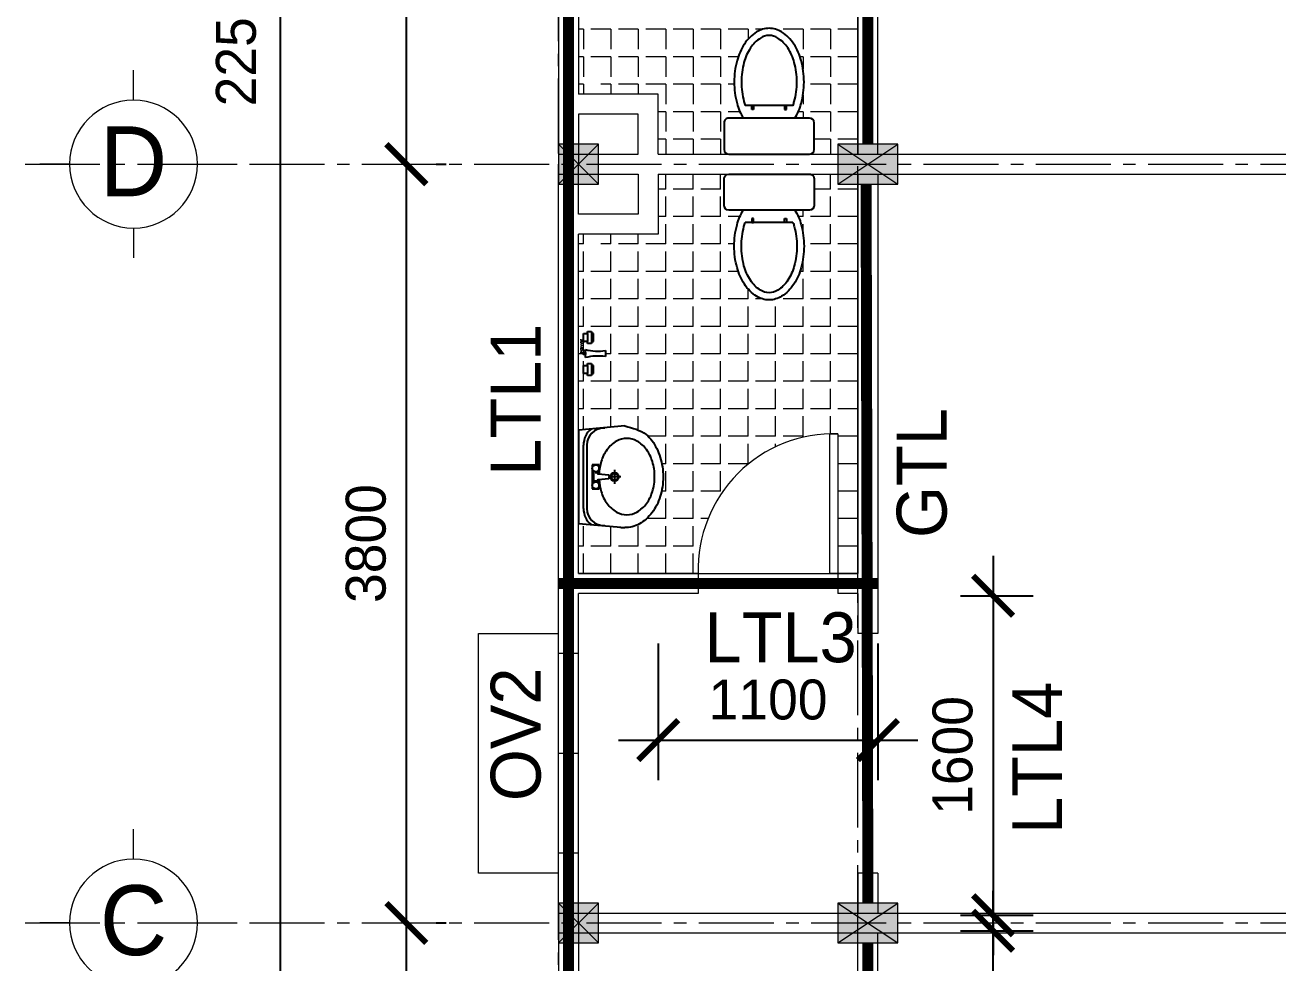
# Model space of a CAD drawing. Header units: inches. Extents: x 566748 to 757280, y 592180 to 740680.
# Drawn here: x 586649 to 592924, y 604211 to 608908 of the extents above; entities that cross this region are included whole.
import ezdxf
from ezdxf.enums import TextEntityAlignment as Align

# ---------------------------------------------------------------- set-up
doc = ezdxf.new("R2010")
doc.units = ezdxf.units.IN
doc.header["$MEASUREMENT"] = 0
for name, pattern in [('ACAD_ISO10W100', [18, 12, -3, 0, -3]), ('CENTER', [2, 1.25, -0.25, 0.25, -0.25]), ('CENTER2', [1.125, 0.75, -0.125, 0.125, -0.125])]:
    doc.linetypes.add(name, pattern=pattern)
for name, color, linetype, lineweight in [('HACTH', 8, 'Continuous', 5), ('NET CB', 2, 'Continuous', 20), ('NET GHI CHU', 7, 'Continuous', 13), ('NET KICH THUOC', 9, 'Continuous', 13), ('NET TRUC', 8, 'ACAD_ISO10W100', 9)]:
    doc.layers.add(name, color=color, linetype=linetype, lineweight=lineweight)
doc.layers.add('TEXT', color=4, linetype='Continuous')
doc.layers.add('THIETBI', color=25, linetype='Continuous')
doc.styles.add('ATTR', font='romans.shx', dxfattribs={"width": 0.8, "height": 0.7})
doc.styles.add('chu dan', font='Fonts5.ttf', dxfattribs={"height": 350})
doc.styles.add('DIM', font='Fonts5.ttf')
doc.styles.add('TEXT2.5', font='Fonts5.ttf', dxfattribs={"height": 250})
doc.dimstyles.new('M 1-100', dxfattribs={"dimtxt": 200, "dimasz": 200, "dimexe": 200, "dimexo": 200, "dimgap": 100, "dimtad": 1, "dimtoh": 1, "dimdec": 0, "dimzin": 0, "dimdsep": 46, "dimtxsty": 'DIM', "dimblk": 'ARCHTICK', "dimcen": 200, "dimdle": 200, "dimadec": 0, "dimazin": 0, "dimtfac": 1, "dimtdec": 0, "dimtix": 1, "dimtofl": 0, "dimtmove": 2, "dimatfit": 3, "dimfxl": 1, "dimtolj": 1, "dimtzin": 0, "dimarcsym": 0})

# ---------------------------------------------------------------- blocks, each defined once
blk = doc.blocks.new('_ArchTick')
at = {"color": 0, "linetype": 'ByBlock', "const_width": 0.15}
blk.add_lwpolyline([(-0.5, -0.5), (0.5, 0.5)], dxfattribs=at)
blk = doc.blocks.new('*D744')
at = {"layer": 'Defpoints', "color": 0}
for p in [(588507.2, 604411.4), (588558.6, 604411.4), (588507.2, 600611.4)]:
    blk.add_point(p, dxfattribs=at)
at = {"layer": 'NET KICH THUOC', "color": 0, "lineweight": -2}
for p, q in [((588558.6, 600411.4), (588558.6, 604611.4)), ((588707.2, 604411.4), (588758.6, 604411.4)), ((588707.2, 600611.4), (588758.6, 600611.4))]:
    blk.add_line(p, q, dxfattribs=at)
at = {"layer": 'NET KICH THUOC', "color": 0, "lineweight": -2, "xscale": 200, "yscale": 200, "zscale": 200}
for p, rotation in [((588558.6, 604411.4), 90), ((588558.6, 600611.4), 270)]:
    blk.add_blockref('_ArchTick', p, dxfattribs=dict(at, rotation=rotation))
at = {"layer": 'NET KICH THUOC', "color": 0, "insert": (588356.4, 602511.4), "char_height": 200, "attachment_point": 5, "rotation": 90, "style": 'DIM'}
blk.add_mtext('\\A1;3800', dxfattribs=at)
blk = doc.blocks.new('*D745')
at = {"layer": 'Defpoints', "color": 0}
for p in [(588507.2, 608211.4), (588558.6, 608211.4), (588507.2, 604411.4)]:
    blk.add_point(p, dxfattribs=at)
at = {"layer": 'NET KICH THUOC', "color": 0, "lineweight": -2}
for p, q in [((588558.6, 604211.4), (588558.6, 608411.4)), ((588707.2, 608211.4), (588758.6, 608211.4)), ((588707.2, 604411.4), (588758.6, 604411.4))]:
    blk.add_line(p, q, dxfattribs=at)
at = {"layer": 'NET KICH THUOC', "color": 0, "lineweight": -2, "xscale": 200, "yscale": 200, "zscale": 200}
for p, rotation in [((588558.6, 608211.4), 90), ((588558.6, 604411.4), 270)]:
    blk.add_blockref('_ArchTick', p, dxfattribs=dict(at, rotation=rotation))
at = {"layer": 'NET KICH THUOC', "color": 0, "insert": (588356.4, 606311.4), "char_height": 200, "attachment_point": 5, "rotation": 90, "style": 'DIM'}
blk.add_mtext('\\A1;3800', dxfattribs=at)
blk = doc.blocks.new('*D746')
at = {"layer": 'Defpoints', "color": 0}
for p in [(588507.2, 612011.4), (588558.6, 612011.4), (588507.2, 608211.4)]:
    blk.add_point(p, dxfattribs=at)
at = {"layer": 'NET KICH THUOC', "color": 0, "lineweight": -2}
for p, q in [((588558.6, 608011.4), (588558.6, 612211.4)), ((588707.2, 612011.4), (588758.6, 612011.4)), ((588707.2, 608211.4), (588758.6, 608211.4))]:
    blk.add_line(p, q, dxfattribs=at)
at = {"layer": 'NET KICH THUOC', "color": 0, "lineweight": -2, "xscale": 200, "yscale": 200, "zscale": 200}
for p, rotation in [((588558.6, 612011.4), 90), ((588558.6, 608211.4), 270)]:
    blk.add_blockref('_ArchTick', p, dxfattribs=dict(at, rotation=rotation))
at = {"layer": 'NET KICH THUOC', "color": 0, "insert": (588356.4, 610111.4), "char_height": 200, "attachment_point": 5, "rotation": 90, "style": 'DIM'}
blk.add_mtext('\\A1;3800', dxfattribs=at)
blk = doc.blocks.new('*D749')
at = {"layer": 'Defpoints', "color": 0}
for p in [(587928.4, 619711.4), (588898.3, 619711.4), (588898.3, 597211.4)]:
    blk.add_point(p, dxfattribs=at)
at = {"layer": 'NET KICH THUOC', "color": 0, "lineweight": -2}
for p, q in [((587928.4, 597011.4), (587928.4, 619911.4)), ((588698.3, 619711.4), (587728.4, 619711.4)), ((588698.3, 597211.4), (587728.4, 597211.4))]:
    blk.add_line(p, q, dxfattribs=at)
at = {"layer": 'NET KICH THUOC', "color": 0, "lineweight": -2, "xscale": 200, "yscale": 200, "zscale": 200}
for p, rotation in [((587928.4, 619711.4), 90), ((587928.4, 597211.4), 270)]:
    blk.add_blockref('_ArchTick', p, dxfattribs=dict(at, rotation=rotation))
at = {"layer": 'NET KICH THUOC', "color": 0, "insert": (587706.3, 608872.4), "char_height": 200, "attachment_point": 5, "rotation": 90, "style": 'DIM'}
blk.add_mtext('\\A1;22500', dxfattribs=at)
blk = doc.blocks.new('TRM')
at = {"layer": 'NET GHI CHU', "linetype": 'Continuous', "ltscale": 400}
for p, q in [((0, -150), (0, 0)), ((-320, -470), (-470, -470)), ((320, -470), (470, -470)), ((0, -790), (0, -940))]:
    blk.add_line(p, q, dxfattribs=at)
blk.add_circle((0, -470), 320, dxfattribs=at)
at = {"layer": 'NET GHI CHU', "style": 'chu dan'}
blk.add_attdef('TR', text='', height=350, dxfattribs=at).set_placement((0, -470), align=Align.MIDDLE_CENTER)
blk = doc.blocks.new('*D791')
at = {"layer": 'Defpoints', "color": 0}
for p in [(591134.5, 604372.6), (591497.5, 604372.6), (591134.5, 602772.6)]:
    blk.add_point(p, dxfattribs=at)
at = {"layer": 'NET KICH THUOC', "color": 0, "lineweight": -2}
for p, q in [((591497.5, 602572.6), (591497.5, 604572.6)), ((591334.5, 604372.6), (591697.5, 604372.6)), ((591334.5, 602772.6), (591697.5, 602772.6))]:
    blk.add_line(p, q, dxfattribs=at)
at = {"layer": 'NET KICH THUOC', "color": 0, "lineweight": -2, "xscale": 200, "yscale": 200, "zscale": 200}
for p, rotation in [((591497.5, 604372.6), 90), ((591497.5, 602772.6), 270)]:
    blk.add_blockref('_ArchTick', p, dxfattribs=dict(at, rotation=rotation))
at = {"layer": 'NET KICH THUOC', "color": 0, "insert": (591295.3, 603572.6), "char_height": 200, "attachment_point": 5, "rotation": 90, "style": 'DIM'}
blk.add_mtext('\\A1;1600', dxfattribs=at)
blk = doc.blocks.new('*D792')
at = {"layer": 'Defpoints', "color": 0}
for p in [(589820.4, 606011.4), (590920.4, 606011.4), (590920.4, 605327)]:
    blk.add_point(p, dxfattribs=at)
at = {"layer": 'NET KICH THUOC', "color": 0, "lineweight": -2}
for p, q in [((589820.4, 605811.4), (589820.4, 605127)), ((590920.4, 605811.4), (590920.4, 605127)), ((589620.4, 605327), (591120.4, 605327))]:
    blk.add_line(p, q, dxfattribs=at)
at = {"layer": 'NET KICH THUOC', "color": 0, "lineweight": -2, "xscale": 200, "yscale": 200, "zscale": 200, "rotation": 180}
blk.add_blockref('_ArchTick', (589820.4, 605327), dxfattribs=at)
at = {"layer": 'NET KICH THUOC', "color": 0, "lineweight": -2, "xscale": 200, "yscale": 200, "zscale": 200}
blk.add_blockref('_ArchTick', (590920.4, 605327), dxfattribs=at)
at = {"layer": 'NET KICH THUOC', "color": 0, "insert": (590370.4, 605529.1), "char_height": 200, "attachment_point": 5, "style": 'DIM'}
blk.add_mtext('\\A1;1100', dxfattribs=at)
blk = doc.blocks.new('*D793')
at = {"layer": 'Defpoints', "color": 0}
for p in [(591134.5, 606050.3), (591134.5, 604450.3), (591497.5, 604450.3)]:
    blk.add_point(p, dxfattribs=at)
at = {"layer": 'NET KICH THUOC', "color": 0, "lineweight": -2}
for p, q in [((591497.5, 606250.3), (591497.5, 604250.3)), ((591334.5, 606050.3), (591697.5, 606050.3)), ((591334.5, 604450.3), (591697.5, 604450.3))]:
    blk.add_line(p, q, dxfattribs=at)
at = {"layer": 'NET KICH THUOC', "color": 0, "lineweight": -2, "xscale": 200, "yscale": 200, "zscale": 200}
for p, rotation in [((591497.5, 606050.3), 90), ((591497.5, 604450.3), 270)]:
    blk.add_blockref('_ArchTick', p, dxfattribs=dict(at, rotation=rotation))
at = {"layer": 'NET KICH THUOC', "color": 0, "insert": (591295.3, 605250.3), "char_height": 200, "attachment_point": 5, "rotation": 90, "style": 'DIM'}
blk.add_mtext('\\A1;1600', dxfattribs=at)

msp = doc.modelspace()

# ---------------------------------------------------------------- hatches: boundary and pattern name
at = {"layer": 'HACTH', "ltscale": 5}
h = msp.add_hatch(color=256, dxfattribs=at)
h.paths.add_polyline_path([(589420.4, 608211.4), (589320.4, 608311.4), (589320.4, 608111.4)])
h.paths.add_polyline_path([(589420.4, 608211.4), (589320.4, 608111.4), (589520.4, 608111.4)])
h.paths.add_polyline_path([(589520.4, 608311.4), (589420.4, 608211.4), (589520.4, 608111.4)])
h.paths.add_polyline_path([(589520.4, 608311.4), (589320.4, 608311.4), (589420.4, 608211.4)])
h = msp.add_hatch(color=256, dxfattribs=at)
h.paths.add_polyline_path([(590720.4, 608311.4), (590720.4, 608111.4), (590870.4, 608211.4)])
h.paths.add_polyline_path([(590870.4, 608211.4), (591020.4, 608311.4), (590720.4, 608311.4)])
h.paths.add_polyline_path([(590720.4, 608111.4), (591020.4, 608111.4), (590870.4, 608211.4)])
h.paths.add_polyline_path([(590870.4, 608211.4), (591020.4, 608111.4), (591020.4, 608311.4)])
h = msp.add_hatch(color=256, dxfattribs=at)
h.paths.add_polyline_path([(589420.4, 604411.4), (589320.4, 604511.4), (589320.4, 604311.4)])
h.paths.add_polyline_path([(589420.4, 604411.4), (589320.4, 604311.4), (589520.4, 604311.4)])
h.paths.add_polyline_path([(589520.4, 604511.4), (589420.4, 604411.4), (589520.4, 604311.4)])
h.paths.add_polyline_path([(589520.4, 604511.4), (589320.4, 604511.4), (589420.4, 604411.4)])
h = msp.add_hatch(color=256, dxfattribs=at)
h.paths.add_polyline_path([(590720.4, 604511.4), (590720.4, 604311.4), (590870.4, 604411.4)])
h.paths.add_polyline_path([(590870.4, 604411.4), (591020.4, 604511.4), (590720.4, 604511.4)])
h.paths.add_polyline_path([(590720.4, 604311.4), (591020.4, 604311.4), (590870.4, 604411.4)])
h.paths.add_polyline_path([(590870.4, 604411.4), (591020.4, 604311.4), (591020.4, 604511.4)])

# ---------------------------------------------------------------- linework, layer by layer
for p, q in [((589465.8, 607362.6), (589465.8, 607372.6)), ((589465.8, 607372.6), (589485.8, 607372.6)), ((589485.8, 607372.6), (589485.8, 607312.6)), ((589465.8, 607312.6), (589465.8, 607322.6)), ((589485.8, 607312.6), (589465.8, 607312.6)), ((589495.8, 607362.6), (589485.8, 607362.6)), ((589485.8, 607322.6), (589495.8, 607322.6)), ((589495.8, 607322.6), (589495.8, 607362.6)), ((589455.8, 607242.6), (589455.8, 607282.6)), ((589555.8, 607277.6), (589555.8, 607247.6)), ((589465.8, 607202.6), (589465.8, 607212.6)), ((589465.8, 607212.6), (589485.8, 607212.6)), ((589485.8, 607212.6), (589485.8, 607152.6)), ((589495.8, 607202.6), (589485.8, 607202.6)), ((589495.8, 607162.6), (589495.8, 607202.6)), ((589465.8, 607152.6), (589465.8, 607162.6)), ((589485.8, 607152.6), (589465.8, 607152.6)), ((589485.8, 607162.6), (589495.8, 607162.6))]:
    msp.add_line(p, q)
for points in [[(589445.8, 607362.6), (589465.8, 607362.6), (589465.8, 607322.6), (589445.8, 607322.6)], [(589455.8, 607257.6), (589445.8, 607257.6), (589445.8, 607267.6), (589455.8, 607267.6)], [(589445.8, 607202.6), (589465.8, 607202.6), (589465.8, 607162.6), (589445.8, 607162.6)]]:
    msp.add_lwpolyline(points, close=True)
for centre, start, end in [((589518.2, 607528), 255.7306, 278.5446), ((589518.2, 606997.3), 81.4554, 104.26943)]:
    msp.add_arc(centre, 253.1, start, end)
for p, q in [((589320.4, 610661.4), (589320.4, 608211.4)), ((590920.4, 608261.4), (590920.4, 610361.4)), ((589420.4, 610261.4), (589420.4, 608561.4)), ((590820.4, 608261.4), (590820.4, 610261.4)), ((590820.4, 610261.4), (590820.4, 608261.4)), ((589445.4, 608886.4), (589420.4, 608886.4)), ((589445.4, 608886.4), (589445.4, 608786.4)), ((589582.9, 608886.4), (589482.9, 608886.4)), ((589582.9, 608886.4), (589582.9, 608786.4)), ((589720.4, 608886.4), (589620.4, 608886.4)), ((589720.4, 608886.4), (589720.4, 608786.4)), ((589857.9, 608886.4), (589757.9, 608886.4)), ((589857.9, 608886.4), (589857.9, 608786.4)), ((589995.4, 608886.4), (589895.4, 608886.4)), ((589995.4, 608886.4), (589995.4, 608786.4)), ((590132.9, 608886.4), (590032.9, 608886.4)), ((590132.9, 608886.4), (590132.9, 608786.4)), ((590270.4, 608886.4), (590170.4, 608886.4)), ((590270.4, 608886.4), (590270.4, 608836.8)), ((590341.8, 608886.4), (590307.9, 608886.4)), ((590545.4, 608886.4), (590445.4, 608886.4)), ((590545.4, 608886.4), (590545.4, 608786.4)), ((590682.9, 608886.4), (590582.9, 608886.4)), ((590682.9, 608886.4), (590682.9, 608786.4)), ((590820.4, 608886.4), (590720.4, 608886.4)), ((589445.4, 608748.9), (589420.4, 608748.9)), ((589445.4, 608748.9), (589445.4, 608648.9)), ((589582.9, 608748.9), (589482.9, 608748.9)), ((589582.9, 608748.9), (589582.9, 608648.9)), ((589720.4, 608748.9), (589620.4, 608748.9)), ((589720.4, 608748.9), (589720.4, 608648.9)), ((589857.9, 608748.9), (589757.9, 608748.9)), ((589857.9, 608748.9), (589857.9, 608648.9)), ((589995.4, 608748.9), (589895.4, 608748.9)), ((589995.4, 608748.9), (589995.4, 608648.9)), ((590132.9, 608748.9), (590032.9, 608748.9)), ((590132.9, 608748.9), (590132.9, 608648.9)), ((590220.8, 608748.9), (590170.4, 608748.9)), ((590545.4, 608748.9), (590530.4, 608748.9)), ((590545.4, 608748.9), (590545.4, 608687)), ((590682.9, 608748.9), (590582.9, 608748.9)), ((590682.9, 608748.9), (590682.9, 608648.9)), ((590820.4, 608748.9), (590720.4, 608748.9)), ((589445.4, 608611.4), (589420.4, 608611.4)), ((589820.4, 608561.4), (589420.4, 608561.4)), ((589445.4, 608611.4), (589445.4, 608561.4)), ((589582.9, 608611.4), (589533.5, 608611.4)), ((589582.9, 608611.4), (589582.9, 608561.4)), ((589720.4, 608611.4), (589620.4, 608611.4)), ((589720.4, 608611.4), (589720.4, 608561.4)), ((589857.9, 608611.4), (589757.9, 608611.4)), ((589820.4, 608261.4), (589820.4, 608561.4)), ((589857.9, 608611.4), (589857.9, 608511.4)), ((589995.4, 608611.4), (589895.4, 608611.4)), ((589995.4, 608611.4), (589995.4, 608511.4)), ((590132.9, 608611.4), (590032.9, 608611.4)), ((590132.9, 608611.4), (590132.9, 608511.4)), ((590200.9, 608611.4), (590170.4, 608611.4)), ((590682.9, 608611.4), (590582.9, 608611.4)), ((590682.9, 608611.4), (590682.9, 608511.4)), ((590820.4, 608611.4), (590720.4, 608611.4)), ((590545.4, 608557.9), (590545.4, 608511.4)), ((589420.4, 608461.4), (589420.4, 608211.4)), ((589720.4, 608461.4), (589420.4, 608461.4)), ((589720.4, 608261.4), (589720.4, 608461.4)), ((589857.9, 608473.9), (589820.4, 608473.9)), ((589857.9, 608473.9), (589857.9, 608373.9)), ((589995.4, 608473.9), (589895.4, 608473.9)), ((589995.4, 608473.9), (589995.4, 608373.9)), ((590132.9, 608473.9), (590032.9, 608473.9)), ((590132.9, 608473.9), (590132.9, 608373.9)), ((590229.4, 608473.9), (590170.4, 608473.9)), ((590545.4, 608473.9), (590521.8, 608473.9)), ((590545.4, 608473.9), (590545.4, 608441.4)), ((590682.9, 608473.9), (590582.9, 608473.9)), ((590682.9, 608473.9), (590682.9, 608373.9)), ((590820.4, 608473.9), (590720.4, 608473.9)), ((589320.4, 608111.4), (589520.4, 608311.4)), ((589320.4, 608311.4), (589520.4, 608111.4)), ((589520.4, 608311.4), (589320.4, 608311.4)), ((589320.4, 608311.4), (589320.4, 608111.4)), ((589520.4, 608111.4), (589520.4, 608311.4)), ((589857.9, 608336.4), (589820.4, 608336.4)), ((589857.9, 608336.4), (589857.9, 608261.4)), ((589995.4, 608336.4), (589895.4, 608336.4)), ((589995.4, 608336.4), (589995.4, 608261.4)), ((590132.9, 608336.4), (590032.9, 608336.4)), ((590132.9, 608336.4), (590132.9, 608261.4)), ((590682.9, 608336.4), (590600.6, 608336.4)), ((590682.9, 608336.4), (590682.9, 608261.4)), ((590820.4, 608336.4), (590720.4, 608336.4)), ((590720.4, 608111.4), (591020.4, 608311.4)), ((590720.4, 608311.4), (591020.4, 608111.4)), ((591020.4, 608311.4), (590720.4, 608311.4)), ((590720.4, 608311.4), (590720.4, 608111.4)), ((591020.4, 608111.4), (591020.4, 608311.4)), ((589320.4, 608261.4), (589720.4, 608261.4)), ((589820.4, 608261.4), (596520.4, 608261.4)), ((590820.4, 608261.4), (590820.4, 608261.4)), ((589320.4, 605761.4), (589320.4, 608211.4)), ((589420.4, 607961.4), (589420.4, 608211.4)), ((589320.4, 608161.4), (589720.4, 608161.4)), ((589720.4, 608161.4), (589720.4, 607961.4)), ((589820.4, 608161.4), (589820.4, 607861.4)), ((589820.4, 608161.4), (596520.4, 608161.4)), ((589857.9, 608086.4), (589857.9, 608161.4)), ((589995.4, 608086.4), (589995.4, 608161.4)), ((590132.9, 608086.4), (590132.9, 608161.4)), ((590682.9, 608086.4), (590682.9, 608161.4)), ((590820.4, 608161.4), (590820.4, 606161.4)), ((590820.4, 606161.4), (590820.4, 608161.4)), ((590820.4, 608161.4), (590820.4, 608161.4)), ((590920.4, 608161.4), (590920.4, 606061.4)), ((589320.4, 608111.4), (589520.4, 608111.4)), ((589857.9, 608086.4), (589820.4, 608086.4)), ((589995.4, 608086.4), (589895.4, 608086.4)), ((590132.9, 608086.4), (590032.9, 608086.4)), ((590682.9, 608086.4), (590600.6, 608086.4)), ((590720.4, 608111.4), (591020.4, 608111.4)), ((590820.4, 608086.4), (590720.4, 608086.4)), ((589857.9, 607948.9), (589857.9, 608048.9)), ((589995.4, 607948.9), (589995.4, 608048.9)), ((590132.9, 607948.9), (590132.9, 608048.9)), ((590682.9, 607948.9), (590682.9, 608048.9)), ((589720.4, 607961.4), (589420.4, 607961.4)), ((589857.9, 607948.9), (589820.4, 607948.9)), ((589995.4, 607948.9), (589895.4, 607948.9)), ((590132.9, 607948.9), (590032.9, 607948.9)), ((590229.4, 607948.9), (590170.4, 607948.9)), ((590545.4, 607948.9), (590521.8, 607948.9)), ((590545.4, 607948.9), (590545.4, 607981.4)), ((590682.9, 607948.9), (590582.9, 607948.9)), ((590820.4, 607948.9), (590720.4, 607948.9)), ((589857.9, 607811.4), (589857.9, 607911.4)), ((589995.4, 607811.4), (589995.4, 607911.4)), ((590132.9, 607811.4), (590132.9, 607911.4)), ((590545.4, 607865), (590545.4, 607911.4)), ((590682.9, 607811.4), (590682.9, 607911.4)), ((589420.4, 606161.4), (589420.4, 607861.4)), ((589820.4, 607861.4), (589420.4, 607861.4)), ((589445.4, 607811.4), (589420.4, 607811.4)), ((589445.4, 607811.4), (589445.4, 607861.4)), ((589582.9, 607811.4), (589533.5, 607811.4)), ((589582.9, 607811.4), (589582.9, 607861.4)), ((589720.4, 607811.4), (589620.4, 607811.4)), ((589720.4, 607811.4), (589720.4, 607861.4)), ((589857.9, 607811.4), (589757.9, 607811.4)), ((589995.4, 607811.4), (589895.4, 607811.4)), ((590132.9, 607811.4), (590032.9, 607811.4)), ((590200.9, 607811.4), (590170.4, 607811.4)), ((590682.9, 607811.4), (590582.9, 607811.4)), ((590820.4, 607811.4), (590720.4, 607811.4)), ((589445.4, 607673.9), (589445.4, 607773.9)), ((589582.9, 607673.9), (589582.9, 607773.9)), ((589720.4, 607673.9), (589720.4, 607773.9)), ((589857.9, 607673.9), (589857.9, 607773.9)), ((589995.4, 607673.9), (589995.4, 607773.9)), ((590132.9, 607673.9), (590132.9, 607773.9)), ((590682.9, 607673.9), (590682.9, 607773.9)), ((590545.4, 607673.9), (590545.4, 607735.8)), ((589445.4, 607673.9), (589420.4, 607673.9)), ((589445.4, 607536.4), (589445.4, 607636.4)), ((589582.9, 607673.9), (589482.9, 607673.9)), ((589582.9, 607536.4), (589582.9, 607636.4)), ((589720.4, 607673.9), (589620.4, 607673.9)), ((589720.4, 607536.4), (589720.4, 607636.4)), ((589857.9, 607673.9), (589757.9, 607673.9)), ((589857.9, 607536.4), (589857.9, 607636.4)), ((589995.4, 607673.9), (589895.4, 607673.9)), ((589995.4, 607536.4), (589995.4, 607636.4)), ((590132.9, 607673.9), (590032.9, 607673.9)), ((590132.9, 607536.4), (590132.9, 607636.4)), ((590220.8, 607673.9), (590170.4, 607673.9)), ((590545.4, 607673.9), (590530.4, 607673.9)), ((590545.4, 607536.4), (590545.4, 607636.4)), ((590682.9, 607673.9), (590582.9, 607673.9)), ((590682.9, 607536.4), (590682.9, 607636.4)), ((590820.4, 607673.9), (590720.4, 607673.9)), ((590270.4, 607536.4), (590270.4, 607586)), ((589445.4, 607536.4), (589420.4, 607536.4)), ((589445.4, 607398.9), (589445.4, 607498.9)), ((589582.9, 607536.4), (589482.9, 607536.4)), ((589582.9, 607398.9), (589582.9, 607498.9)), ((589720.4, 607536.4), (589620.4, 607536.4)), ((589720.4, 607398.9), (589720.4, 607498.9)), ((589857.9, 607536.4), (589757.9, 607536.4)), ((589857.9, 607398.9), (589857.9, 607498.9)), ((589995.4, 607536.4), (589895.4, 607536.4)), ((589995.4, 607398.9), (589995.4, 607498.9)), ((590132.9, 607536.4), (590032.9, 607536.4)), ((590132.9, 607398.9), (590132.9, 607498.9)), ((590270.4, 607536.4), (590170.4, 607536.4)), ((590270.4, 607398.9), (590270.4, 607498.9)), ((590341.8, 607536.4), (590307.9, 607536.4)), ((590407.9, 607398.9), (590407.9, 607498.9)), ((590545.4, 607536.4), (590445.4, 607536.4)), ((590545.4, 607398.9), (590545.4, 607498.9)), ((590682.9, 607536.4), (590582.9, 607536.4)), ((590682.9, 607398.9), (590682.9, 607498.9)), ((590820.4, 607536.4), (590720.4, 607536.4)), ((589445.4, 607398.9), (589420.4, 607398.9)), ((589582.9, 607398.9), (589482.9, 607398.9)), ((589720.4, 607398.9), (589620.4, 607398.9)), ((589857.9, 607398.9), (589757.9, 607398.9)), ((589995.4, 607398.9), (589895.4, 607398.9)), ((590132.9, 607398.9), (590032.9, 607398.9)), ((590270.4, 607398.9), (590170.4, 607398.9)), ((590407.9, 607398.9), (590307.9, 607398.9)), ((590545.4, 607398.9), (590445.4, 607398.9)), ((590682.9, 607398.9), (590582.9, 607398.9)), ((590820.4, 607398.9), (590720.4, 607398.9)), ((589445.4, 607261.4), (589445.4, 607361.4)), ((589582.9, 607261.4), (589582.9, 607361.4)), ((589720.4, 607261.4), (589720.4, 607361.4)), ((589857.9, 607261.4), (589857.9, 607361.4)), ((589995.4, 607261.4), (589995.4, 607361.4)), ((590132.9, 607261.4), (590132.9, 607361.4)), ((590270.4, 607261.4), (590270.4, 607361.4)), ((590407.9, 607261.4), (590407.9, 607361.4)), ((590545.4, 607261.4), (590545.4, 607361.4)), ((590682.9, 607261.4), (590682.9, 607361.4)), ((589445.4, 607261.4), (589420.4, 607261.4)), ((589582.9, 607261.4), (589555.8, 607261.4)), ((589720.4, 607261.4), (589620.4, 607261.4)), ((589857.9, 607261.4), (589757.9, 607261.4)), ((589995.4, 607261.4), (589895.4, 607261.4)), ((590132.9, 607261.4), (590032.9, 607261.4)), ((590270.4, 607261.4), (590170.4, 607261.4)), ((590407.9, 607261.4), (590307.9, 607261.4)), ((590545.4, 607261.4), (590445.4, 607261.4)), ((590682.9, 607261.4), (590582.9, 607261.4)), ((590820.4, 607261.4), (590720.4, 607261.4)), ((589445.4, 607123.9), (589445.4, 607223.9)), ((589582.9, 607123.9), (589582.9, 607223.9)), ((589720.4, 607123.9), (589720.4, 607223.9)), ((589857.9, 607123.9), (589857.9, 607223.9)), ((589995.4, 607123.9), (589995.4, 607223.9)), ((590132.9, 607123.9), (590132.9, 607223.9)), ((590270.4, 607123.9), (590270.4, 607223.9)), ((590407.9, 607123.9), (590407.9, 607223.9)), ((590545.4, 607123.9), (590545.4, 607223.9)), ((590682.9, 607123.9), (590682.9, 607223.9)), ((589445.4, 607123.9), (589420.4, 607123.9)), ((589582.9, 607123.9), (589482.9, 607123.9)), ((589720.4, 607123.9), (589620.4, 607123.9)), ((589857.9, 607123.9), (589757.9, 607123.9)), ((589995.4, 607123.9), (589895.4, 607123.9)), ((590132.9, 607123.9), (590032.9, 607123.9)), ((590270.4, 607123.9), (590170.4, 607123.9)), ((590407.9, 607123.9), (590307.9, 607123.9)), ((590545.4, 607123.9), (590445.4, 607123.9)), ((590682.9, 607123.9), (590582.9, 607123.9)), ((590820.4, 607123.9), (590720.4, 607123.9)), ((589445.4, 606986.4), (589445.4, 607086.4)), ((589582.9, 606986.4), (589582.9, 607086.4)), ((589720.4, 606986.4), (589720.4, 607086.4)), ((589857.9, 606986.4), (589857.9, 607086.4)), ((589995.4, 606986.4), (589995.4, 607086.4)), ((590132.9, 606986.4), (590132.9, 607086.4)), ((590270.4, 606986.4), (590270.4, 607086.4)), ((590407.9, 606986.4), (590407.9, 607086.4)), ((590545.4, 606986.4), (590545.4, 607086.4)), ((590682.9, 606986.4), (590682.9, 607086.4)), ((589445.4, 606986.4), (589420.4, 606986.4)), ((589445.4, 606881.2), (589445.4, 606948.9)), ((589582.9, 606986.4), (589482.9, 606986.4)), ((589582.9, 606893.7), (589582.9, 606948.9)), ((589720.4, 606986.4), (589620.4, 606986.4)), ((589720.4, 606879.4), (589720.4, 606948.9)), ((589857.9, 606986.4), (589757.9, 606986.4)), ((589857.9, 606848.9), (589857.9, 606948.9)), ((589995.4, 606986.4), (589895.4, 606986.4)), ((589995.4, 606848.9), (589995.4, 606948.9)), ((590132.9, 606986.4), (590032.9, 606986.4)), ((590132.9, 606848.9), (590132.9, 606948.9)), ((590270.4, 606986.4), (590170.4, 606986.4)), ((590270.4, 606848.9), (590270.4, 606948.9)), ((590407.9, 606986.4), (590307.9, 606986.4)), ((590407.9, 606848.9), (590407.9, 606948.9)), ((590545.4, 606986.4), (590445.4, 606986.4)), ((590545.4, 606848.9), (590545.4, 606948.9)), ((590682.9, 606986.4), (590582.9, 606986.4)), ((590682.9, 606861.5), (590682.9, 606948.9)), ((590820.4, 606986.4), (590720.4, 606986.4)), ((589857.9, 606848.9), (589768.9, 606848.9)), ((589857.9, 606711.4), (589857.9, 606811.4)), ((589995.4, 606848.9), (589895.4, 606848.9)), ((589995.4, 606711.4), (589995.4, 606811.4)), ((590132.9, 606848.9), (590032.9, 606848.9)), ((590132.9, 606711.4), (590132.9, 606811.4)), ((590270.4, 606848.9), (590170.4, 606848.9)), ((590270.4, 606711.4), (590270.4, 606811.4)), ((590407.9, 606848.9), (590307.9, 606848.9)), ((590407.9, 606795.6), (590407.9, 606811.4)), ((590545.4, 606848.9), (590445.4, 606848.9)), ((590820.4, 606848.9), (590720.4, 606848.9)), ((589857.9, 606711.4), (589838.2, 606711.4)), ((589995.4, 606711.4), (589895.4, 606711.4)), ((590132.9, 606711.4), (590032.9, 606711.4)), ((590270.4, 606711.4), (590170.4, 606711.4)), ((590820.4, 606711.4), (590720.4, 606711.4)), ((589857.9, 606573.9), (589857.9, 606673.9)), ((589995.4, 606573.9), (589995.4, 606673.9)), ((590132.9, 606573.9), (590132.9, 606673.9)), ((589857.9, 606573.9), (589837, 606573.9)), ((589995.4, 606573.9), (589895.4, 606573.9)), ((590132.9, 606573.9), (590032.9, 606573.9)), ((590820.4, 606573.9), (590720.4, 606573.9)), ((589857.9, 606436.4), (589857.9, 606536.4)), ((589995.4, 606436.4), (589995.4, 606536.4)), ((589857.9, 606436.4), (589762.1, 606436.4)), ((589995.4, 606436.4), (589895.4, 606436.4)), ((590069.7, 606436.4), (590032.9, 606436.4)), ((590820.4, 606436.4), (590720.4, 606436.4)), ((589445.4, 606298.9), (589445.4, 606398.9)), ((589582.9, 606298.9), (589582.9, 606397.4)), ((589720.4, 606298.9), (589720.4, 606398.9)), ((589857.9, 606298.9), (589857.9, 606398.9)), ((589995.4, 606298.9), (589995.4, 606398.9)), ((589445.4, 606298.9), (589420.4, 606298.9)), ((589445.4, 606161.4), (589445.4, 606261.4)), ((589582.9, 606298.9), (589482.9, 606298.9)), ((589582.9, 606161.4), (589582.9, 606261.4)), ((589720.4, 606298.9), (589620.4, 606298.9)), ((589720.4, 606161.4), (589720.4, 606261.4)), ((589857.9, 606298.9), (589757.9, 606298.9)), ((589857.9, 606161.4), (589857.9, 606261.4)), ((589995.4, 606298.9), (589895.4, 606298.9)), ((589995.4, 606161.4), (589995.4, 606261.4)), ((590820.4, 606298.9), (590720.4, 606298.9)), ((589420.4, 606161.4), (590020.4, 606161.4)), ((590020.4, 606161.4), (589420.4, 606161.4)), ((590020.4, 606161.4), (590020.4, 606061.4)), ((590720.4, 606161.4), (590720.4, 606061.4)), ((590720.4, 606161.4), (590820.4, 606161.4)), ((590820.4, 606161.4), (590720.4, 606161.4)), ((590820.4, 606161.4), (590820.4, 606161.4)), ((589420.4, 605761.4), (589420.4, 606061.4)), ((590020.4, 606061.4), (589420.4, 606061.4)), ((590020.4, 606061.4), (589420.4, 606061.4)), ((590820.4, 606061.4), (590720.4, 606061.4)), ((590820.4, 606061.4), (590720.4, 606061.4)), ((590820.4, 606061.4), (590820.4, 605861.4)), ((590920.4, 606061.4), (590920.4, 605861.4)), ((589320.4, 604411.4), (589320.4, 604761.4)), ((589420.4, 604411.4), (589420.4, 604761.4)), ((590820.4, 604661.4), (590820.4, 604461.4)), ((590920.4, 604661.4), (590920.4, 604461.4)), ((589320.4, 604311.4), (589520.4, 604511.4)), ((589320.4, 604511.4), (589520.4, 604311.4)), ((589520.4, 604511.4), (589320.4, 604511.4)), ((589320.4, 604511.4), (589320.4, 604311.4)), ((589520.4, 604311.4), (589520.4, 604511.4)), ((590720.4, 604311.4), (591020.4, 604511.4)), ((590720.4, 604511.4), (591020.4, 604311.4)), ((591020.4, 604511.4), (590720.4, 604511.4)), ((590720.4, 604511.4), (590720.4, 604311.4)), ((591020.4, 604311.4), (591020.4, 604511.4)), ((589320.4, 604461.4), (596520.4, 604461.4)), ((589320.4, 604411.4), (589320.4, 604061.4)), ((589320.4, 604361.4), (596520.4, 604361.4)), ((589420.4, 604411.4), (589420.4, 604061.4)), ((590820.4, 604161.4), (590820.4, 604361.4)), ((590920.4, 604161.4), (590920.4, 604361.4)), ((589320.4, 604311.4), (589520.4, 604311.4)), ((590720.4, 604311.4), (591020.4, 604311.4))]:
    msp.add_line(p, q, dxfattribs=at)
at = {"layer": 'HACTH', "color": 163, "linetype": 'Continuous'}
for p, q in [((590680.4, 606161.4), (590680.4, 606861.4)), ((590680.4, 606861.4), (590720.4, 606861.4)), ((590720.4, 606861.4), (590720.4, 606161.4)), ((590020.4, 606161.4), (590720.4, 606161.4)), ((590720.4, 606161.4), (590680.4, 606161.4)), ((589320.4, 604761.4), (589320.4, 605761.4)), ((589370.4, 605761.4), (589370.4, 604761.4)), ((589420.4, 604761.4), (589420.4, 605761.4)), ((589320.4, 605261.4), (589420.4, 605261.4))]:
    msp.add_line(p, q, dxfattribs=at)
at = {"layer": 'HACTH', "linetype": 'ByBlock', "ltscale": 5}
for p, q in [((590920.4, 605861.4), (590820.4, 605861.4)), ((589420.4, 605761.4), (589320.4, 605761.4)), ((589420.4, 604761.4), (589320.4, 604761.4)), ((590920.4, 604661.4), (590820.4, 604661.4))]:
    msp.add_line(p, q, dxfattribs=at)
at = {"layer": 'HACTH', "color": 163, "linetype": 'Continuous'}
msp.add_arc((590700.4, 606181.4), 680.3, 88.31532, 181.68468, dxfattribs=at)
at = {"layer": 'NET CB', "color": 1, "linetype": 'CENTER', "ltscale": 250, "const_width": 55}
for points in [[(589370.4, 600511.4), (589370.4, 619711.4)], [(590870.4, 611911.4), (590870.4, 608311.4)], [(590870.4, 604511.4), (590861.4, 608111.4)], [(590920.4, 606111.4), (589320.4, 606111.4)], [(590870.4, 604311.4), (590870.4, 600711.4)]]:
    msp.add_lwpolyline(points, dxfattribs=at)
at = {"layer": 'NET CB', "ltscale": 800}
msp.add_lwpolyline([(589320.4, 604661.4), (588920.4, 604661.4), (588920.4, 605861.4), (589320.4, 605861.4)], dxfattribs=at)
at = {"layer": 'NET TRUC', "linetype": 'CENTER2', "ltscale": 500}
for points in [[(589320.4, 595326.8), (589320.4, 620199.9)], [(590820.4, 595326.8), (590820.4, 620199.9)], [(586648.9, 608211.4), (599199.1, 608211.4)], [(586648.9, 604411.4), (599199.1, 604411.4)]]:
    msp.add_lwpolyline(points, dxfattribs=at)
at = {"layer": 'THIETBI', "linetype": 'Continuous'}
for p, q in [((590495.2, 608504.4), (590256, 608504.4)), ((590289.2, 608484.3), (590289.2, 608504.5)), ((590289.2, 608504.5), (590298, 608504.5)), ((590298, 608504.5), (590298, 608484.3)), ((590453.4, 608504.5), (590453.4, 608484.3)), ((590462.2, 608504.5), (590453.4, 608504.5)), ((590462.2, 608484.3), (590462.2, 608504.5)), ((590578.1, 608441.4), (590173.1, 608441.4)), ((590298, 608484.3), (590289.2, 608484.3)), ((590453.4, 608484.3), (590462.2, 608484.3)), ((590150.6, 608418.9), (590150.6, 608283.9)), ((590600.6, 608283.9), (590600.6, 608418.9)), ((590173.1, 608261.4), (590578.1, 608261.4)), ((590150.6, 608003.9), (590150.6, 608138.9)), ((590173.1, 608161.4), (590578.1, 608161.4)), ((590600.6, 608138.9), (590600.6, 608003.9)), ((590578.1, 607981.4), (590173.1, 607981.4)), ((590289.2, 607938.6), (590289.2, 607918.3)), ((590298, 607938.6), (590289.2, 607938.6)), ((590298, 607918.3), (590298, 607938.6)), ((590453.4, 607918.3), (590453.4, 607938.6)), ((590453.4, 607938.6), (590462.2, 607938.6)), ((590462.2, 607938.6), (590462.2, 607918.3)), ((590495.2, 607918.4), (590256, 607918.4)), ((590289.2, 607918.3), (590298, 607918.3)), ((590462.2, 607918.3), (590453.4, 607918.3)), ((589653.7, 606900.1), (589420.4, 606878.9)), ((589420.4, 606878.9), (589420.4, 606412.2)), ((589553, 606889.6), (589547.7, 606889.6)), ((589445.9, 606486.3), (589445.9, 606804.8)), ((589462.8, 606804.8), (589462.8, 606645.5)), ((589507, 606704.9), (589490, 606704.9)), ((589490, 606704.9), (589490, 606645.5)), ((589523.9, 606704.9), (589507, 606704.9)), ((589523.9, 606660.5), (589523.9, 606704.9)), ((589601.5, 606680.2), (589601.5, 606645.5)), ((589462.8, 606645.5), (589462.8, 606486.3)), ((589490, 606645.5), (589490, 606586.1)), ((589498.5, 606617.8), (589498.5, 606673.3)), ((589507, 606671), (589507, 606662.1)), ((589507, 606620.1), (589507, 606629)), ((589515.4, 606673.3), (589515.4, 606665.1)), ((589515.4, 606625.9), (589515.4, 606617.8)), ((589519.3, 606660.9), (589573, 606655.6)), ((589573, 606635.5), (589519.3, 606630.2)), ((589523.9, 606586.1), (589523.9, 606630.6)), ((589632.6, 606645.5), (589575.8, 606645.5)), ((589601.5, 606645.5), (589601.5, 606610.9)), ((589490, 606586.1), (589507, 606586.1)), ((589507, 606586.1), (589523.9, 606586.1)), ((589420.4, 606412.2), (589653.7, 606391)), ((589547.7, 606401.5), (589553, 606401.5))]:
    msp.add_line(p, q, dxfattribs=at)
for centre, radius in [((589507, 606688), 17), ((589507, 606603.1), 17), ((589601.5, 606645.5), 21.2), ((589601.5, 606645.5), 17)]:
    msp.add_circle(centre, radius, dxfattribs=at)
for centre, radius, start, end in [((589547.7, 606804.8), 101.8, 128.24525, 180), ((589547.7, 606804.8), 84.9, 90, 180), ((589686.7, 606692.3), 151.7, 119.56228, 143.86059), ((589662.8, 606734.4), 103.2, 90, 119.56228), ((589662.8, 606734.4), 103.2, 60.43772, 90), ((589638.9, 606692.3), 151.7, 36.13941, 60.43772), ((589724.5, 606664.7), 198.4, 143.86059, 163.17015), ((589601.2, 606664.7), 198.4, 16.82985, 36.13941), ((589784, 606646.7), 260.6, 163.17015, 176.9736), ((589541.7, 606646.7), 260.6, 0, 16.82985), ((589519.7, 606665.1), 4.24, 180, 264.39294), ((589519.7, 606625.9), 4.24, 95.60706, 180), ((589784, 606646.7), 260.6, 183.54134, 196.82985), ((589555.7, 606645.5), 20, 329.74729, 30.25271), ((589541.7, 606646.7), 260.6, 343.17015, 0), ((589724.5, 606628.7), 198.4, 196.82985, 216.13941), ((589601.2, 606628.7), 198.4, 323.86059, 343.17015), ((589686.7, 606601.2), 151.7, 216.13941, 240.43772), ((589638.9, 606601.2), 151.7, 299.56228, 323.86059), ((589547.7, 606486.3), 101.8, 180, 231.75475), ((589547.7, 606486.3), 84.9, 180, 270), ((589662.8, 606559), 103.2, 240.43772, 270), ((589662.8, 606559), 103.2, 270, 299.56228), ((589653.7, 606535.9), 144.9, 259.61114, 270)]:
    msp.add_arc(centre, radius, start, end, dxfattribs=at)
for centre, major_axis, start_param, end_param in [((590422.1, 608702), (-0.4, 203), 0.565347, 0.992406), ((590375.6, 608775), (0, 116.4), -0.000129, 0.567099), ((590375.6, 608775), (0, 116.4), -0.567099, 0.000129), ((590329.1, 608702), (0, 203), -0.994422, -0.567363), ((590496, 608653.9), (-0.9, 291.1), 0.991278, 1.304711), ((590422.1, 608702), (-0.2, 167), 0.565916, 0.992975), ((590375.6, 608775), (-0.2, 80.4), -0.001889, 0.565339), ((590375.6, 608775), (0.2, 80.4), -0.56534, 0.001889), ((590329.1, 608702), (0.2, 167), -0.992973, -0.565914), ((590255.2, 608653.9), (0.9, 291.1), -1.304692, -0.991259), ((590496, 608653.9), (-0.2, 255.1), 0.993563, 1.306996), ((590255.2, 608653.9), (0.3, 255.1), -1.306485, -0.993052), ((590613, 608622.4), (0.1, 412.3), 1.307892, 1.570968), ((590613, 608622.4), (0.2, 376.3), 1.30817, 1.571245), ((590138.2, 608622.4), (0.3, 376.3), -1.569918, -1.306842), ((590138.2, 608622.4), (-0.2, 412.3), 4.711798, 4.974874), ((590613, 608622.4), (-0.1, 412.3), 1.570626, 1.833701), ((590613, 608622.4), (-0.4, 376.3), 1.569693, 1.832769), ((590138.2, 608622.4), (0.3, 376.3), 4.449993, 4.713069), ((590138.2, 608622.4), (0.2, 412.3), 4.449905, 4.712981), ((590496, 608590.9), (-0.5, 291.1), 1.832228, 2.108519), ((590496, 608590.9), (-1.7, 255.1), 1.827366, 1.910285), ((590255.2, 608590.9), (6.9, 255), 4.393393, 4.476312), ((590255.2, 608590.9), (1.2, 291.1), 4.177021, 4.453312), ((590173.1, 608418.9), (0, 22.5), 0.001956, 1.572753), ((590578.1, 608418.9), (0, 22.5), 4.710433, 6.281229), ((590173.1, 608283.9), (0, 22.5), 1.56884, 3.139636), ((590578.1, 608283.9), (0, 22.5), 3.143549, 4.714345)]:
    msp.add_ellipse(centre, major_axis=major_axis, ratio=1, start_param=start_param, end_param=end_param, dxfattribs=at)
at = {"layer": 'THIETBI', "linetype": 'Continuous', "extrusion": (0, 0, -1)}
for centre, major_axis, start_param, end_param in [((590173.1, 608138.9), (0, 22.5), 4.710433, 6.281229), ((590578.1, 608138.9), (0, 22.5), 0.001956, 1.572753), ((590173.1, 608003.9), (0, 22.5), 3.143549, 4.714345), ((590578.1, 608003.9), (0, 22.5), 1.56884, 3.139636), ((590496, 607831.9), (0.5, 291.1), -1.309365, -1.033074), ((590255.2, 607831.9), (-1.2, 291.1), 1.035429, 1.311719), ((590613, 607800.4), (0.1, 412.3), 4.712218, 4.975294), ((590613, 607800.4), (0.4, 376.3), 4.711286, 4.974361), ((590496, 607831.9), (1.7, 255.1), -1.314227, -1.231308), ((590255.2, 607831.9), (-6.9, 255), 1.2518, 1.334719), ((590138.2, 607800.4), (-0.3, 376.3), 1.3084, 1.571476), ((590138.2, 607800.4), (-0.2, 412.3), 1.308312, 1.571388), ((590613, 607800.4), (-0.1, 412.3), 4.449484, 4.71256), ((590613, 607800.4), (-0.2, 376.3), 4.449762, 4.712838), ((590138.2, 607800.4), (-0.3, 376.3), 1.571675, 1.834751), ((590138.2, 607800.4), (0.2, 412.3), 1.570205, 1.833281), ((590496, 607768.9), (0.9, 291.1), 4.13287, 4.446304), ((590496, 607768.9), (0.2, 255.1), 4.135155, 4.448589), ((590255.2, 607768.9), (-0.3, 255.1), 1.835107, 2.148541), ((590255.2, 607768.9), (-0.9, 291.1), 1.8369, 2.150334), ((590422.1, 607720.8), (0.2, 167), 3.707509, 4.134568), ((590329.1, 607720.8), (-0.2, 167), 2.14862, 2.575678), ((590422.1, 607720.8), (0.4, 203), 3.70694, 4.133999), ((590375.6, 607647.8), (0.2, 80.4), 3.139704, 3.706932), ((590375.6, 607647.8), (-0.2, 80.4), 2.576253, 3.143481), ((590329.1, 607720.8), (0, 203), 2.14717, 2.574229), ((590375.6, 607647.8), (0, 116.4), 3.141464, 3.708692), ((590375.6, 607647.8), (0, 116.4), 2.574493, 3.141721)]:
    msp.add_ellipse(centre, major_axis=major_axis, ratio=1, start_param=start_param, end_param=end_param, dxfattribs=at)
at = {"layer": 'THIETBI', "linetype": 'Continuous'}
msp.add_open_spline([(589653.7, 606900.1), (589691.8, 606890.1), (589759.3, 606872.5), (589818.3, 606786.6), (589845.9, 606695.2), (589845.8, 606596.1), (589818.5, 606503.5), (589765.5, 606432.1), (589704.6, 606394.8), (589665.9, 606391.9), (589653.7, 606391)], degree=3, knots=[0, 0, 0, 0, 113.897248, 201.657189, 297.128966, 398.643834, 494.115611, 581.875551, 661.089546, 697.550701, 697.550701, 697.550701, 697.550701], dxfattribs=at)

# ---------------------------------------------------------------- block references
at = {"layer": 'TEXT'}
ref = msp.add_blockref('TRM', (587192.2, 607741.4), dxfattribs=dict(at, xscale=-1, rotation=180))
ref.add_attrib('TR', 'D', dxfattribs={"height": 350, "style": 'chu dan'}).set_placement((587192.2, 608225.6), align=Align.MIDDLE_CENTER)
ref = msp.add_blockref('TRM', (587192.2, 603941.4), dxfattribs=dict(at, xscale=-1, rotation=180))
ref.add_attrib('TR', 'C', dxfattribs={"height": 350, "style": 'chu dan'}).set_placement((587192.2, 604425.6), align=Align.MIDDLE_CENTER)

# ---------------------------------------------------------------- texts
at = {"style": 'ATTR', "width": 0.8, "flags": 9}
msp.add_attdef('ESTCODE', (589445.8, 607262.6), '', height=14, rotation=90, dxfattribs=at)
at = {"layer": 'TEXT', "style": 'TEXT2.5'}
for s, p in [('LTL1', (589231.2, 606650.8)), ('GTL', (591264.7, 606339.3)), ('OV2', (589231.2, 605021.8)), ('LTL4', (591843.2, 604857.2))]:
    msp.add_text(s, height=250, rotation=90, dxfattribs=at).set_placement(p)
msp.add_text('LTL3', height=250, dxfattribs=at).set_placement((590052.4, 605717))

# ---------------------------------------------------------------- dimensions: what is measured, and where the dimension line sits
at = {"layer": 'NET KICH THUOC'}
dim = msp.add_linear_dim(base=(587928.4, 619711.4), p1=(588898.3, 597211.4), p2=(588898.3, 619711.4), angle=90, dimstyle='M 1-100', dxfattribs=at)
dim.commit()
dim.dimension.update_dxf_attribs({"geometry": '*D749', "text_midpoint": (587706.3, 608872.4), "dimtype": 160})
for base, p1, p2, angle, picture, middle in [((588558.6, 612011.4), (588507.2, 608211.4), (588507.2, 612011.4), 90, '*D746', (588356.4, 610111.4)), ((588558.6, 608211.4), (588507.2, 604411.4), (588507.2, 608211.4), 90, '*D745', (588356.4, 606311.4)), ((591497.5, 604450.3), (591134.5, 606050.3), (591134.5, 604450.3), 270, '*D793', (591295.3, 605250.3)), ((588558.6, 604411.4), (588507.2, 600611.4), (588507.2, 604411.4), 90, '*D744', (588356.4, 602511.4)), ((591497.5, 604372.6), (591134.5, 602772.6), (591134.5, 604372.6), 90, '*D791', (591295.3, 603572.6))]:
    dim = msp.add_linear_dim(base=base, p1=p1, p2=p2, angle=angle, dimstyle='M 1-100', dxfattribs=at)
    dim.commit()
    dim.dimension.update_dxf_attribs({"geometry": picture, "text_midpoint": middle})
dim = msp.add_linear_dim(base=(590920.4, 605327), p1=(589820.4, 606011.4), p2=(590920.4, 606011.4), dimstyle='M 1-100', dxfattribs=at)
dim.commit()
dim.dimension.update_dxf_attribs({"geometry": '*D792', "text_midpoint": (590370.4, 605529.1)})

doc.saveas('drawing.dxf')
